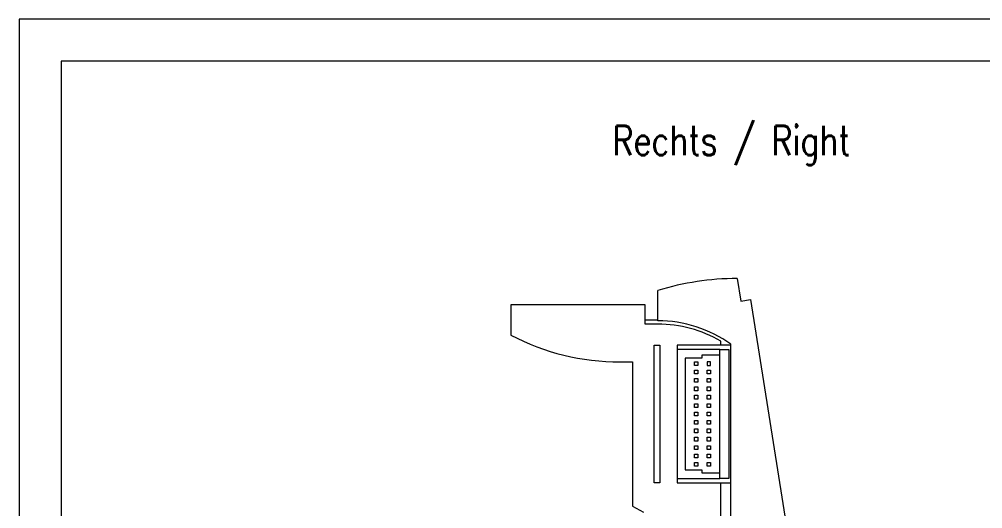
# Model space of a CAD drawing. Header units: millimetres. Extents: x 0 to 420, y 0 to 297.
# Drawn here: x 0 to 114.7, y 238.7 to 297 of the extents above; entities that cross this region are included whole.
import ezdxf

# ---------------------------------------------------------------- set-up
doc = ezdxf.new("R2010")
doc.units = ezdxf.units.MM
for name, color, linetype in [('1', 7, 'Continuous'), ('106', 7, 'Continuous'), ('201', 7, 'Continuous')]:
    doc.layers.add(name, color=color, linetype=linetype)
doc.styles.add('latin_extended', font='simplex.shx')

msp = doc.modelspace()

# ---------------------------------------------------------------- linework, layer by layer
at = {"layer": '1', "color": 7, "linetype": 'Continuous', "lineweight": 13}
for p, q in [((85.45, 266.14), (85.88, 263.44)), ((78.38, 265.34), (78.38, 265.34)), ((78.42, 265.35), (78.42, 265.35)), ((76.01, 261.1), (76.01, 264.7)), ((74.51, 263), (58.51, 263)), ((58.51, 263), (58.51, 259.4)), ((74.51, 260.7), (74.51, 263)), ((85.88, 263.44), (87.06, 263.63)), ((87.06, 263.63), (92.73, 227.86)), ((74.51, 261.2), (76.01, 261.2)), ((76.01, 260.7), (74.51, 260.7)), ((75.56, 241.8), (75.56, 258.2)), ((75.56, 258.2), (76.26, 258.2)), ((76.26, 258.2), (76.26, 241.8)), ((78.31, 258.2), (78.31, 241.8)), ((83.51, 258.2), (78.31, 258.2)), ((83.51, 258.2), (83.51, 258.69)), ((84.71, 258.2), (83.51, 258.2)), ((84.71, 234.2), (84.71, 258.32)), ((83.41, 257.68), (78.31, 257.68)), ((83.41, 257), (81.26, 257)), ((81.26, 257), (81.26, 256.65)), ((83.41, 257.68), (84.46, 257.68)), ((83.41, 257), (83.41, 257.68)), ((83.41, 243), (83.41, 257)), ((84.46, 257.68), (84.46, 242.33)), ((71.51, 256.2), (73.01, 256.2)), ((73.01, 256.2), (73.01, 239.05)), ((81.26, 256.65), (79.26, 256.65)), ((79.26, 256.65), (79.26, 243.35)), ((80.39, 255.78), (80.39, 256.23)), ((80.39, 256.23), (80.79, 256.23)), ((80.79, 255.78), (80.39, 255.78)), ((80.79, 256.23), (80.79, 255.78)), ((82.29, 256.23), (81.89, 256.23)), ((81.89, 256.23), (81.89, 255.78)), ((81.89, 255.78), (82.29, 255.78)), ((82.29, 255.78), (82.29, 256.23)), ((80.39, 254.78), (80.39, 255.23)), ((80.39, 255.23), (80.79, 255.23)), ((80.79, 254.78), (80.39, 254.78)), ((80.79, 255.23), (80.79, 254.78)), ((81.89, 254.78), (81.89, 255.23)), ((81.89, 255.23), (82.29, 255.23)), ((82.29, 254.78), (81.89, 254.78)), ((82.29, 255.23), (82.29, 254.78)), ((80.39, 253.78), (80.39, 254.23)), ((80.39, 254.23), (80.79, 254.23)), ((80.79, 253.78), (80.39, 253.78)), ((80.79, 254.23), (80.79, 253.78)), ((81.89, 253.78), (81.89, 254.23)), ((81.89, 254.23), (82.29, 254.23)), ((82.29, 253.78), (81.89, 253.78)), ((82.29, 254.23), (82.29, 253.78)), ((80.39, 252.78), (80.39, 253.23)), ((80.39, 253.23), (80.79, 253.23)), ((80.79, 252.78), (80.39, 252.78)), ((80.79, 253.23), (80.79, 252.78)), ((81.89, 252.78), (81.89, 253.23)), ((81.89, 253.23), (82.29, 253.23)), ((82.29, 252.78), (81.89, 252.78)), ((82.29, 253.23), (82.29, 252.78)), ((80.39, 251.78), (80.39, 252.23)), ((80.39, 252.23), (80.79, 252.23)), ((80.79, 251.78), (80.39, 251.78)), ((80.39, 250.78), (80.39, 251.23)), ((80.39, 251.23), (80.79, 251.23)), ((80.79, 252.23), (80.79, 251.78)), ((80.79, 251.23), (80.79, 250.78)), ((81.89, 251.78), (81.89, 252.23)), ((81.89, 252.23), (82.29, 252.23)), ((82.29, 251.78), (81.89, 251.78)), ((81.89, 250.78), (81.89, 251.23)), ((81.89, 251.23), (82.29, 251.23)), ((82.29, 252.23), (82.29, 251.78)), ((82.29, 251.23), (82.29, 250.78)), ((80.79, 250.78), (80.39, 250.78)), ((80.39, 250.23), (80.79, 250.23)), ((80.39, 249.78), (80.39, 250.23)), ((80.79, 250.23), (80.79, 249.78)), ((82.29, 250.78), (81.89, 250.78)), ((81.89, 249.78), (81.89, 250.23)), ((81.89, 250.23), (82.29, 250.23)), ((82.29, 250.23), (82.29, 249.78)), ((80.79, 249.78), (80.39, 249.78)), ((80.39, 248.78), (80.39, 249.23)), ((80.39, 249.23), (80.79, 249.23)), ((80.79, 249.23), (80.79, 248.78)), ((82.29, 249.78), (81.89, 249.78)), ((81.89, 248.78), (81.89, 249.23)), ((81.89, 249.23), (82.29, 249.23)), ((82.29, 249.23), (82.29, 248.78)), ((80.79, 248.78), (80.39, 248.78)), ((80.39, 248.23), (80.79, 248.23)), ((80.39, 247.78), (80.39, 248.23)), ((80.79, 247.78), (80.39, 247.78)), ((80.79, 248.23), (80.79, 247.78)), ((82.29, 248.78), (81.89, 248.78)), ((81.89, 247.78), (81.89, 248.23)), ((81.89, 248.23), (82.29, 248.23)), ((82.29, 247.78), (81.89, 247.78)), ((82.29, 248.23), (82.29, 247.78)), ((80.39, 246.78), (80.39, 247.23)), ((80.39, 247.23), (80.79, 247.23)), ((80.79, 246.78), (80.39, 246.78)), ((80.79, 247.23), (80.79, 246.78)), ((81.89, 246.78), (81.89, 247.23)), ((81.89, 247.23), (82.29, 247.23)), ((82.29, 246.78), (81.89, 246.78)), ((82.29, 247.23), (82.29, 246.78)), ((80.39, 245.78), (80.39, 246.23)), ((80.39, 246.23), (80.79, 246.23)), ((80.79, 245.78), (80.39, 245.78)), ((80.79, 246.23), (80.79, 245.78)), ((81.89, 245.78), (81.89, 246.23)), ((81.89, 246.23), (82.29, 246.23)), ((82.29, 245.78), (81.89, 245.78)), ((82.29, 246.23), (82.29, 245.78)), ((80.39, 244.78), (80.39, 245.23)), ((80.39, 245.23), (80.79, 245.23)), ((80.79, 244.78), (80.39, 244.78)), ((80.79, 245.23), (80.79, 244.78)), ((81.89, 244.78), (81.89, 245.23)), ((81.89, 245.23), (82.29, 245.23)), ((82.29, 244.78), (81.89, 244.78)), ((82.29, 245.23), (82.29, 244.78)), ((79.26, 243.35), (81.26, 243.35)), ((80.39, 243.78), (80.39, 244.23)), ((80.39, 244.23), (80.79, 244.23)), ((80.79, 243.78), (80.39, 243.78)), ((80.79, 244.23), (80.79, 243.78)), ((81.26, 243.35), (81.26, 243)), ((81.89, 243.78), (81.89, 244.23)), ((81.89, 244.23), (82.29, 244.23)), ((82.29, 243.78), (81.89, 243.78)), ((82.29, 244.23), (82.29, 243.78)), ((78.31, 242.33), (83.41, 242.33)), ((81.26, 243), (83.41, 243)), ((83.41, 242.33), (83.41, 243)), ((84.46, 242.33), (83.41, 242.33)), ((76.26, 241.8), (75.56, 241.8)), ((78.31, 241.8), (83.51, 241.8)), ((83.51, 241.8), (84.71, 241.8)), ((83.51, 210.2), (83.51, 241.8)), ((73.01, 239.05), (74.31, 238.3))]:
    msp.add_line(p, q, dxfattribs=at)
for centre, radius, start, end in [((85.49, 234.14), 32, 90.0744, 107.2331), ((76.01, 246.1), 15, 54.5495, 90), ((76.01, 245.7), 15, 60, 90), ((71.51, 284.2), 28, 242.336, 270)]:
    msp.add_arc(centre, radius, start, end, dxfattribs=at)
at = {"layer": '201', "color": 7, "linetype": 'Continuous', "lineweight": 18}
for p, q in [((420, 297), (0, 297)), ((0, 297), (0, 0)), ((415, 292), (5, 292)), ((5, 292), (5, 5))]:
    msp.add_line(p, q, dxfattribs=at)

# ---------------------------------------------------------------- texts
at = {"layer": '106', "color": 7, "linetype": 'Continuous', "lineweight": 18, "insert": (70.63, 279.64), "char_height": 3.5, "attachment_point": 7, "line_spacing_factor": 0.963855, "style": 'latin_extended'}
msp.add_mtext('\\W0.7927;Rechts / Right', dxfattribs=at)

doc.saveas('drawing.dxf')
